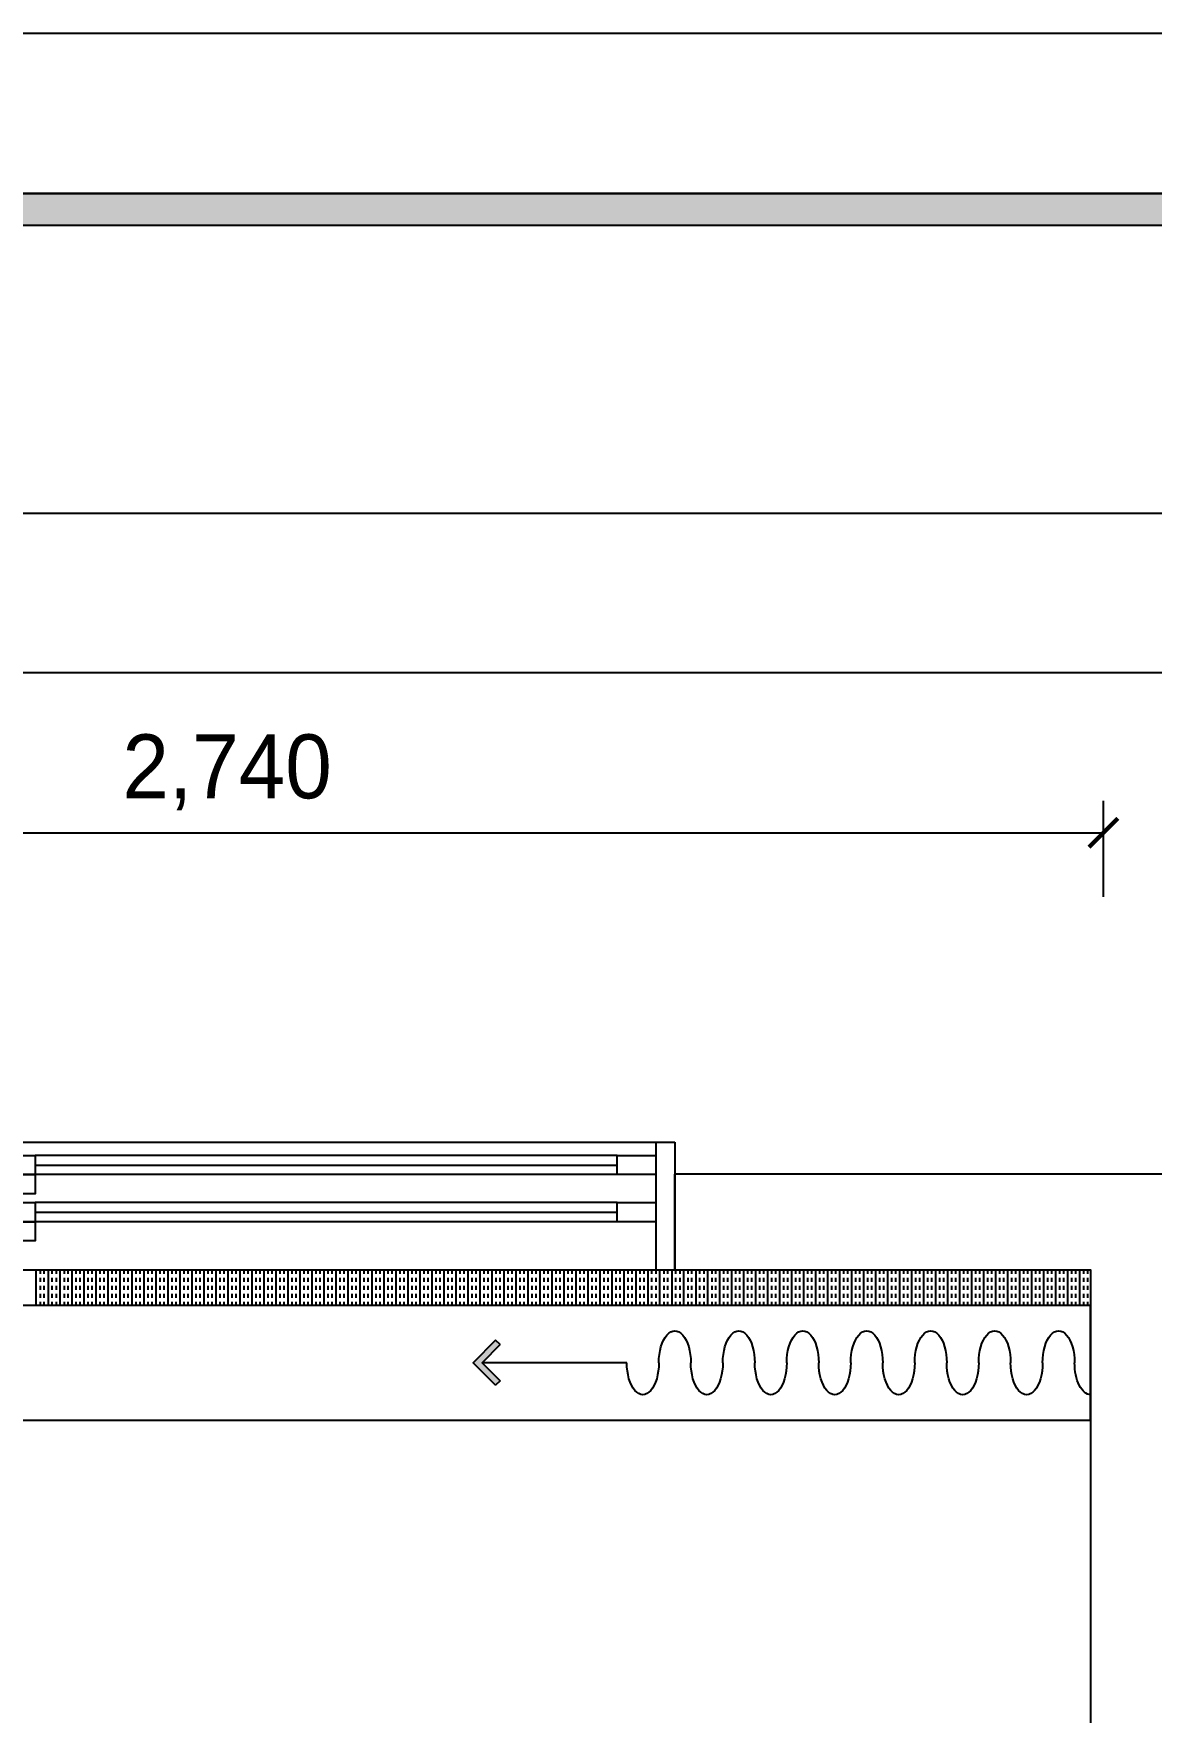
# Model space of a CAD drawing. Header units: inches. Extents: x 88414 to 587042, y -693500 to 27778.
# Drawn here: x 147790 to 149538, y 8757 to 11382 of the extents above; entities that cross this region are included whole.
import ezdxf
from ezdxf.enums import TextEntityAlignment as Align

# ---------------------------------------------------------------- set-up
doc = ezdxf.new("R2010")
doc.units = ezdxf.units.IN
doc.header["$LTSCALE"] = 50
doc.header["$MEASUREMENT"] = 0
for name, color, linetype in [('01. F-소품', 3, 'Continuous'), ('06-LIGHT', 4, 'Continuous'), ('3.기호.계단선', 30, 'Continuous'), ('F-SYM', 7, 'Continuous'), ('FORM(YOURNAME)-11', 1, 'Continuous'), ('도면층2', 2, 'Continuous'), ('도면층4', 4, 'Continuous'), ('도면층5', 5, 'Continuous'), ('치수', 7, 'Continuous')]:
    doc.layers.add(name, color=color, linetype=linetype)
doc.styles.add('YOURNAME', font='HY울릉도M.TTF')
doc.dimstyles.new('YOURNAME-50', dxfattribs={"dimscale": 50, "dimtxt": 2, "dimasz": 0.9, "dimexe": 1, "dimexo": 3, "dimgap": 0.7, "dimtad": 1, "dimdec": 0, "dimzin": 0, "dimdsep": 46, "dimlunit": 6, "dimtxsty": 'YOURNAME', "dimblk": 'ARCHTICK', "dimcen": 0, "dimclrd": 1, "dimclre": 1, "dimclrt": 7, "dimadec": 0, "dimazin": 0, "dimtfac": 1, "dimtdec": 0, "dimtix": 1, "dimtmove": 2, "dimatfit": 3, "dimldrblk": 'ARCHTICK', "dimfxl": 0, "dimtolj": 1, "dimtzin": 0, "dimarcsym": 0})

# ---------------------------------------------------------------- blocks, each defined once
blk = doc.blocks.new('FORM-PLAN')
at = {"layer": 'FORM(YOURNAME)-11'}
h = blk.add_hatch(color=256, dxfattribs=at)
h.dxf.hatch_style = 1
h.paths.add_polyline_path([(-71444, 55115), (10556, 55115), (10556, 54915), (-71444, 54915)])
h.paths.add_polyline_path([(-71444, -2085), (10556, -2085), (10556, -2285), (-71444, -2285)])
at = {"layer": 'Defpoints', "color": 158}
for points in [[(-71444, -2285), (10556, -2285), (10556, 55115), (-71444, 55115)], [(-69444, 53115), (-64, 53115), (-64, 1215), (-69444, 1215)]]:
    blk.add_lwpolyline(points, close=True, dxfattribs=at)
at = {"layer": 'FORM(YOURNAME)-11', "color": 250}
blk.add_lwpolyline([(-72444, -3285), (11556, -3285), (11556, 56115), (-72444, 56115)], close=True, dxfattribs=at)
at = {"layer": 'FORM(YOURNAME)-11'}
blk.add_lwpolyline([(-71444, 55115), (10556, 55115), (10556, 54915), (-71444, 54915)], close=True, dxfattribs=at)
at = {"layer": 'FORM(YOURNAME)-11', "color": 3, "style": 'YOURNAME'}
for tag, height, p in [('1', 450, (9905, 18188)), ('2', 450, (9905, 17544)), ('3', 450, (9905, 16257)), ('4', 450, (9905, 14326)), ('5', 515, (9905, 12009)), ('6', 515, (9905, 9757)), ('7', 515, (9905, 7504)), ('8', 515, (9905, 5252)), ('9', 515, (9905, 2999)), ('10', 515, (5655, 811)), ('11', 515, (9905, 747)), ('12', 515, (5655, -1441)), ('13', 515, (9905, -1441))]:
    blk.add_attdef(tag, text='', height=height, dxfattribs=at).set_placement(p, align=Align.MIDDLE_RIGHT)
blk = doc.blocks.new('*U458')
at = {"layer": 'F-SYM', "xscale": 0.2500000000000001, "yscale": 0.2500000000000001, "zscale": 0.2500000000000001}
blk.add_blockref('FORM-PLAN', (153603.9, -2646.3), dxfattribs=at)
blk = doc.blocks.new('_ArchTick')
at = {"color": 0, "linetype": 'ByBlock', "const_width": 0.15}
blk.add_lwpolyline([(-0.5, -0.5), (0.5, 0.5)], dxfattribs=at)
blk = doc.blocks.new('*D255')
at = {"layer": 'Defpoints', "color": 0}
for p in [(149462.8, 10132.5), (146722.8, 9882.5), (149462.8, 9882.5)]:
    blk.add_point(p, dxfattribs=at)
at = {"layer": '치수', "color": 1, "lineweight": -2}
for p, q in [((146722.8, 10032.5), (146722.8, 10182.5)), ((149462.8, 10032.5), (149462.8, 10182.5)), ((146722.8, 10132.5), (149462.8, 10132.5))]:
    blk.add_line(p, q, dxfattribs=at)
at = {"layer": '치수', "color": 1, "lineweight": -2, "xscale": 45, "yscale": 45, "zscale": 45, "rotation": 180}
blk.add_blockref('_ArchTick', (146722.8, 10132.5), dxfattribs=at)
at = {"layer": '치수', "color": 1, "lineweight": -2, "xscale": 45, "yscale": 45, "zscale": 45}
blk.add_blockref('_ArchTick', (149462.8, 10132.5), dxfattribs=at)
at = {"layer": '치수', "color": 7, "insert": (148092.8, 10227.1), "char_height": 100, "attachment_point": 5, "style": 'YOURNAME'}
blk.add_mtext('\\A1;2,740', dxfattribs=at)
blk = doc.blocks.new('*D256')
at = {"layer": 'Defpoints', "color": 0}
for p in [(138797.8, 10382.5), (138797.8, 9882.5), (150952.8, 9882.5)]:
    blk.add_point(p, dxfattribs=at)
at = {"layer": '치수', "color": 1, "lineweight": -2}
for p, q in [((138797.8, 10032.5), (138797.8, 10432.5)), ((150952.8, 10032.5), (150952.8, 10432.5)), ((150952.8, 10382.5), (138797.8, 10382.5))]:
    blk.add_line(p, q, dxfattribs=at)
at = {"layer": '치수', "color": 1, "lineweight": -2, "xscale": 45, "yscale": 45, "zscale": 45, "rotation": 180}
blk.add_blockref('_ArchTick', (138797.8, 10382.5), dxfattribs=at)
at = {"layer": '치수', "color": 1, "lineweight": -2, "xscale": 45, "yscale": 45, "zscale": 45}
blk.add_blockref('_ArchTick', (150952.8, 10382.5), dxfattribs=at)
at = {"layer": '치수', "color": 7, "insert": (144875.3, 10477.1), "char_height": 100, "attachment_point": 5, "style": 'YOURNAME'}
blk.add_mtext('\\A1;12,155', dxfattribs=at)
blk = doc.blocks.new('FFFL2')
at = {"layer": '3.기호.계단선', "color": 8}
for p, q in [((149442.8, 9448.7), (146750.8, 9448.7)), ((149442.8, 9393.7), (149442.8, 9448.7)), ((146750.8, 9393.7), (149442.8, 9393.7))]:
    blk.add_line(p, q, dxfattribs=at)
at = {"layer": '3.기호.계단선', "color": 8, "linetype": 'Continuous'}
for p, q in [((147794, 9448.7), (147794, 9393.7)), ((147800.3, 9448.7), (147800.3, 9442.7)), ((147800.3, 9436.5), (147800.3, 9430.2)), ((147806.5, 9448.7), (147806.5, 9442.7)), ((147806.5, 9436.5), (147806.5, 9430.2)), ((147812.8, 9448.7), (147812.8, 9393.7)), ((147819, 9448.7), (147819, 9442.7)), ((147819, 9436.5), (147819, 9430.2)), ((147825.3, 9448.7), (147825.3, 9442.7)), ((147825.3, 9436.5), (147825.3, 9430.2)), ((147831.5, 9448.7), (147831.5, 9393.7)), ((147837.8, 9448.7), (147837.8, 9442.7)), ((147837.8, 9436.5), (147837.8, 9430.2)), ((147844, 9448.7), (147844, 9442.7)), ((147844, 9436.5), (147844, 9430.2)), ((147850.3, 9448.7), (147850.3, 9393.7)), ((147856.5, 9448.7), (147856.5, 9442.7)), ((147856.5, 9436.5), (147856.5, 9430.2)), ((147862.8, 9448.7), (147862.8, 9442.7)), ((147862.8, 9436.5), (147862.8, 9430.2)), ((147869, 9448.7), (147869, 9393.7)), ((147875.3, 9448.7), (147875.3, 9442.7)), ((147875.3, 9436.5), (147875.3, 9430.2)), ((147881.5, 9448.7), (147881.5, 9442.7)), ((147881.5, 9436.5), (147881.5, 9430.2)), ((147887.8, 9448.7), (147887.8, 9393.7)), ((147894, 9448.7), (147894, 9442.7)), ((147894, 9436.5), (147894, 9430.2)), ((147900.3, 9448.7), (147900.3, 9442.7)), ((147900.3, 9436.5), (147900.3, 9430.2)), ((147906.5, 9448.7), (147906.5, 9393.7)), ((147912.8, 9448.7), (147912.8, 9442.7)), ((147912.8, 9436.5), (147912.8, 9430.2)), ((147919, 9448.7), (147919, 9442.7)), ((147919, 9436.5), (147919, 9430.2)), ((147925.3, 9448.7), (147925.3, 9393.7)), ((147931.5, 9448.7), (147931.5, 9442.7)), ((147931.5, 9436.5), (147931.5, 9430.2)), ((147937.8, 9448.7), (147937.8, 9442.7)), ((147937.8, 9436.5), (147937.8, 9430.2)), ((147944, 9448.7), (147944, 9393.7)), ((147950.3, 9448.7), (147950.3, 9442.7)), ((147950.3, 9436.5), (147950.3, 9430.2)), ((147956.5, 9448.7), (147956.5, 9442.7)), ((147956.5, 9436.5), (147956.5, 9430.2)), ((147962.8, 9448.7), (147962.8, 9393.7)), ((147969, 9448.7), (147969, 9442.7)), ((147969, 9436.5), (147969, 9430.2)), ((147975.3, 9448.7), (147975.3, 9442.7)), ((147975.3, 9436.5), (147975.3, 9430.2)), ((147981.5, 9448.7), (147981.5, 9393.7)), ((147987.8, 9448.7), (147987.8, 9442.7)), ((147987.8, 9436.5), (147987.8, 9430.2)), ((147994, 9448.7), (147994, 9442.7)), ((147994, 9436.5), (147994, 9430.2)), ((148000.3, 9448.7), (148000.3, 9393.7)), ((148006.5, 9448.7), (148006.5, 9442.7)), ((148006.5, 9436.5), (148006.5, 9430.2)), ((148012.8, 9448.7), (148012.8, 9442.7)), ((148012.8, 9436.5), (148012.8, 9430.2)), ((148019, 9448.7), (148019, 9393.7)), ((148025.3, 9448.7), (148025.3, 9442.7)), ((148025.3, 9436.5), (148025.3, 9430.2)), ((148031.5, 9448.7), (148031.5, 9442.7)), ((148031.5, 9436.5), (148031.5, 9430.2)), ((148037.8, 9448.7), (148037.8, 9393.7)), ((148044, 9448.7), (148044, 9442.7)), ((148044, 9436.5), (148044, 9430.2)), ((148050.3, 9448.7), (148050.3, 9442.7)), ((148050.3, 9436.5), (148050.3, 9430.2)), ((148056.5, 9448.7), (148056.5, 9393.7)), ((148062.8, 9448.7), (148062.8, 9442.7)), ((148062.8, 9436.5), (148062.8, 9430.2)), ((148069, 9448.7), (148069, 9442.7)), ((148069, 9436.5), (148069, 9430.2)), ((148075.3, 9448.7), (148075.3, 9393.7)), ((148081.5, 9448.7), (148081.5, 9442.7)), ((148081.5, 9436.5), (148081.5, 9430.2)), ((148087.8, 9448.7), (148087.8, 9442.7)), ((148087.8, 9436.5), (148087.8, 9430.2)), ((148094, 9448.7), (148094, 9393.7)), ((148100.3, 9448.7), (148100.3, 9442.7)), ((148100.3, 9436.5), (148100.3, 9430.2)), ((148106.5, 9448.7), (148106.5, 9442.7)), ((148106.5, 9436.5), (148106.5, 9430.2)), ((148112.8, 9448.7), (148112.8, 9393.7)), ((148119, 9448.7), (148119, 9442.7)), ((148119, 9436.5), (148119, 9430.2)), ((148125.3, 9448.7), (148125.3, 9442.7)), ((148125.3, 9436.5), (148125.3, 9430.2)), ((148131.5, 9448.7), (148131.5, 9393.7)), ((148137.8, 9448.7), (148137.8, 9442.7)), ((148137.8, 9436.5), (148137.8, 9430.2)), ((148144, 9448.7), (148144, 9442.7)), ((148144, 9436.5), (148144, 9430.2)), ((148150.3, 9448.7), (148150.3, 9393.7)), ((148156.5, 9448.7), (148156.5, 9442.7)), ((148156.5, 9436.5), (148156.5, 9430.2)), ((148162.8, 9448.7), (148162.8, 9442.7)), ((148162.8, 9436.5), (148162.8, 9430.2)), ((148169, 9448.7), (148169, 9393.7)), ((148175.3, 9448.7), (148175.3, 9442.7)), ((148175.3, 9436.5), (148175.3, 9430.2)), ((148181.5, 9448.7), (148181.5, 9442.7)), ((148181.5, 9436.5), (148181.5, 9430.2)), ((148187.8, 9448.7), (148187.8, 9393.7)), ((148194, 9448.7), (148194, 9442.7)), ((148194, 9436.5), (148194, 9430.2)), ((148200.3, 9448.7), (148200.3, 9442.7)), ((148200.3, 9436.5), (148200.3, 9430.2)), ((148206.5, 9448.7), (148206.5, 9393.7)), ((148212.8, 9448.7), (148212.8, 9442.7)), ((148212.8, 9436.5), (148212.8, 9430.2)), ((148219, 9448.7), (148219, 9442.7)), ((148219, 9436.5), (148219, 9430.2)), ((148225.3, 9448.7), (148225.3, 9393.7)), ((148231.5, 9448.7), (148231.5, 9442.7)), ((148231.5, 9436.5), (148231.5, 9430.2)), ((148237.8, 9448.7), (148237.8, 9442.7)), ((148237.8, 9436.5), (148237.8, 9430.2)), ((148244, 9448.7), (148244, 9393.7)), ((148250.3, 9448.7), (148250.3, 9442.7)), ((148250.3, 9436.5), (148250.3, 9430.2)), ((148256.5, 9448.7), (148256.5, 9442.7)), ((148256.5, 9436.5), (148256.5, 9430.2)), ((148262.8, 9448.7), (148262.8, 9393.7)), ((148269, 9448.7), (148269, 9442.7)), ((148269, 9436.5), (148269, 9430.2)), ((148275.3, 9448.7), (148275.3, 9442.7)), ((148275.3, 9436.5), (148275.3, 9430.2)), ((148281.5, 9448.7), (148281.5, 9393.7)), ((148287.8, 9448.7), (148287.8, 9442.7)), ((148287.8, 9436.5), (148287.8, 9430.2)), ((148294, 9448.7), (148294, 9442.7)), ((148294, 9436.5), (148294, 9430.2)), ((148300.3, 9448.7), (148300.3, 9393.7)), ((148306.5, 9448.7), (148306.5, 9442.7)), ((148306.5, 9436.5), (148306.5, 9430.2)), ((148312.8, 9448.7), (148312.8, 9442.7)), ((148312.8, 9436.5), (148312.8, 9430.2)), ((148319, 9448.7), (148319, 9393.7)), ((148325.3, 9448.7), (148325.3, 9442.7)), ((148325.3, 9436.5), (148325.3, 9430.2)), ((148331.5, 9448.7), (148331.5, 9442.7)), ((148331.5, 9436.5), (148331.5, 9430.2)), ((148337.8, 9448.7), (148337.8, 9393.7)), ((148344, 9448.7), (148344, 9442.7)), ((148344, 9436.5), (148344, 9430.2)), ((148350.3, 9448.7), (148350.3, 9442.7)), ((148350.3, 9436.5), (148350.3, 9430.2)), ((148356.5, 9448.7), (148356.5, 9393.7)), ((148362.8, 9448.7), (148362.8, 9442.7)), ((148362.8, 9436.5), (148362.8, 9430.2)), ((148369, 9448.7), (148369, 9442.7)), ((148369, 9436.5), (148369, 9430.2)), ((148375.3, 9448.7), (148375.3, 9393.7)), ((148381.5, 9448.7), (148381.5, 9442.7)), ((148381.5, 9436.5), (148381.5, 9430.2)), ((148387.8, 9448.7), (148387.8, 9442.7)), ((148387.8, 9436.5), (148387.8, 9430.2)), ((148394, 9448.7), (148394, 9393.7)), ((148400.3, 9448.7), (148400.3, 9442.7)), ((148400.3, 9436.5), (148400.3, 9430.2)), ((148406.5, 9448.7), (148406.5, 9442.7)), ((148406.5, 9436.5), (148406.5, 9430.2)), ((148412.8, 9448.7), (148412.8, 9393.7)), ((148419, 9448.7), (148419, 9442.7)), ((148419, 9436.5), (148419, 9430.2)), ((148425.3, 9448.7), (148425.3, 9442.7)), ((148425.3, 9436.5), (148425.3, 9430.2)), ((148431.5, 9448.7), (148431.5, 9393.7)), ((148437.8, 9448.7), (148437.8, 9442.7)), ((148437.8, 9436.5), (148437.8, 9430.2)), ((148444, 9448.7), (148444, 9442.7)), ((148444, 9436.5), (148444, 9430.2)), ((148450.3, 9448.7), (148450.3, 9393.7)), ((148456.5, 9448.7), (148456.5, 9442.7)), ((148456.5, 9436.5), (148456.5, 9430.2)), ((148462.8, 9448.7), (148462.8, 9442.7)), ((148462.8, 9436.5), (148462.8, 9430.2)), ((148469, 9448.7), (148469, 9393.7)), ((148475.3, 9448.7), (148475.3, 9442.7)), ((148475.3, 9436.5), (148475.3, 9430.2)), ((148481.5, 9448.7), (148481.5, 9442.7)), ((148481.5, 9436.5), (148481.5, 9430.2)), ((148487.8, 9448.7), (148487.8, 9393.7)), ((148494, 9448.7), (148494, 9442.7)), ((148494, 9436.5), (148494, 9430.2)), ((148500.3, 9448.7), (148500.3, 9442.7)), ((148500.3, 9436.5), (148500.3, 9430.2)), ((148506.5, 9448.7), (148506.5, 9393.7)), ((148512.8, 9448.7), (148512.8, 9442.7)), ((148512.8, 9436.5), (148512.8, 9430.2)), ((148519, 9448.7), (148519, 9442.7)), ((148519, 9436.5), (148519, 9430.2)), ((148525.3, 9448.7), (148525.3, 9393.7)), ((148531.5, 9448.7), (148531.5, 9442.7)), ((148531.5, 9436.5), (148531.5, 9430.2)), ((148537.8, 9448.7), (148537.8, 9442.7)), ((148537.8, 9436.5), (148537.8, 9430.2)), ((148544, 9448.7), (148544, 9393.7)), ((148550.3, 9448.7), (148550.3, 9442.7)), ((148550.3, 9436.5), (148550.3, 9430.2)), ((148556.5, 9448.7), (148556.5, 9442.7)), ((148556.5, 9436.5), (148556.5, 9430.2)), ((148562.8, 9448.7), (148562.8, 9393.7)), ((148569, 9448.7), (148569, 9442.7)), ((148569, 9436.5), (148569, 9430.2)), ((148575.3, 9448.7), (148575.3, 9442.7)), ((148575.3, 9436.5), (148575.3, 9430.2)), ((148581.5, 9448.7), (148581.5, 9393.7)), ((148587.8, 9448.7), (148587.8, 9442.7)), ((148587.8, 9436.5), (148587.8, 9430.2)), ((148594, 9448.7), (148594, 9442.7)), ((148594, 9436.5), (148594, 9430.2)), ((148600.3, 9448.7), (148600.3, 9393.7)), ((148606.5, 9448.7), (148606.5, 9442.7)), ((148606.5, 9436.5), (148606.5, 9430.2)), ((148612.8, 9448.7), (148612.8, 9442.7)), ((148612.8, 9436.5), (148612.8, 9430.2)), ((148619, 9448.7), (148619, 9393.7)), ((148625.3, 9448.7), (148625.3, 9442.7)), ((148625.3, 9436.5), (148625.3, 9430.2)), ((148631.5, 9448.7), (148631.5, 9442.7)), ((148631.5, 9436.5), (148631.5, 9430.2)), ((148637.8, 9448.7), (148637.8, 9393.7)), ((148644, 9448.7), (148644, 9442.7)), ((148644, 9436.5), (148644, 9430.2)), ((148650.3, 9448.7), (148650.3, 9442.7)), ((148650.3, 9436.5), (148650.3, 9430.2)), ((148656.5, 9448.7), (148656.5, 9393.7)), ((148662.8, 9448.7), (148662.8, 9442.7)), ((148662.8, 9436.5), (148662.8, 9430.2)), ((148669, 9448.7), (148669, 9442.7)), ((148669, 9436.5), (148669, 9430.2)), ((148675.3, 9448.7), (148675.3, 9393.7)), ((148681.5, 9448.7), (148681.5, 9442.7)), ((148681.5, 9436.5), (148681.5, 9430.2)), ((148687.8, 9448.7), (148687.8, 9442.7)), ((148687.8, 9436.5), (148687.8, 9430.2)), ((148694, 9448.7), (148694, 9393.7)), ((148700.3, 9448.7), (148700.3, 9442.7)), ((148700.3, 9436.5), (148700.3, 9430.2)), ((148706.5, 9448.7), (148706.5, 9442.7)), ((148706.5, 9436.5), (148706.5, 9430.2)), ((148712.8, 9448.7), (148712.8, 9393.7)), ((148719, 9448.7), (148719, 9442.7)), ((148719, 9436.5), (148719, 9430.2)), ((148725.3, 9448.7), (148725.3, 9442.7)), ((148725.3, 9436.5), (148725.3, 9430.2)), ((148731.5, 9448.7), (148731.5, 9393.7)), ((148737.8, 9448.7), (148737.8, 9442.7)), ((148737.8, 9436.5), (148737.8, 9430.2)), ((148744, 9448.7), (148744, 9442.7)), ((148744, 9436.5), (148744, 9430.2)), ((148750.3, 9448.7), (148750.3, 9393.7)), ((148756.5, 9448.7), (148756.5, 9442.7)), ((148756.5, 9436.5), (148756.5, 9430.2)), ((148762.8, 9448.7), (148762.8, 9442.7)), ((148762.8, 9436.5), (148762.8, 9430.2)), ((148769, 9448.7), (148769, 9393.7)), ((148775.3, 9448.7), (148775.3, 9442.7)), ((148775.3, 9436.5), (148775.3, 9430.2)), ((148781.5, 9448.7), (148781.5, 9442.7)), ((148781.5, 9436.5), (148781.5, 9430.2)), ((148787.8, 9448.7), (148787.8, 9393.7)), ((148794, 9448.7), (148794, 9442.7)), ((148794, 9436.5), (148794, 9430.2)), ((148800.3, 9448.7), (148800.3, 9442.7)), ((148800.3, 9436.5), (148800.3, 9430.2)), ((148806.5, 9448.7), (148806.5, 9393.7)), ((148812.8, 9448.7), (148812.8, 9442.7)), ((148812.8, 9436.5), (148812.8, 9430.2)), ((148819, 9448.7), (148819, 9442.7)), ((148819, 9436.5), (148819, 9430.2)), ((148825.3, 9448.7), (148825.3, 9393.7)), ((148831.5, 9448.7), (148831.5, 9442.7)), ((148831.5, 9436.5), (148831.5, 9430.2)), ((148837.8, 9448.7), (148837.8, 9442.7)), ((148837.8, 9436.5), (148837.8, 9430.2)), ((148844, 9448.7), (148844, 9393.7)), ((148850.3, 9448.7), (148850.3, 9442.7)), ((148850.3, 9436.5), (148850.3, 9430.2)), ((148856.5, 9448.7), (148856.5, 9442.7)), ((148856.5, 9436.5), (148856.5, 9430.2)), ((148862.8, 9448.7), (148862.8, 9393.7)), ((148869, 9448.7), (148869, 9442.7)), ((148869, 9436.5), (148869, 9430.2)), ((148875.3, 9448.7), (148875.3, 9442.7)), ((148875.3, 9436.5), (148875.3, 9430.2)), ((148881.5, 9448.7), (148881.5, 9393.7)), ((148887.8, 9448.7), (148887.8, 9442.7)), ((148887.8, 9436.5), (148887.8, 9430.2)), ((148894, 9448.7), (148894, 9442.7)), ((148894, 9436.5), (148894, 9430.2)), ((148900.3, 9448.7), (148900.3, 9393.7)), ((148906.5, 9448.7), (148906.5, 9442.7)), ((148906.5, 9436.5), (148906.5, 9430.2)), ((148912.8, 9448.7), (148912.8, 9442.7)), ((148912.8, 9436.5), (148912.8, 9430.2)), ((148919, 9448.7), (148919, 9393.7)), ((148925.3, 9448.7), (148925.3, 9442.7)), ((148925.3, 9436.5), (148925.3, 9430.2)), ((148931.5, 9448.7), (148931.5, 9442.7)), ((148931.5, 9436.5), (148931.5, 9430.2)), ((148937.8, 9448.7), (148937.8, 9393.7)), ((148944, 9448.7), (148944, 9442.7)), ((148944, 9436.5), (148944, 9430.2)), ((148950.3, 9448.7), (148950.3, 9442.7)), ((148950.3, 9436.5), (148950.3, 9430.2)), ((148956.5, 9448.7), (148956.5, 9393.7)), ((148962.8, 9448.7), (148962.8, 9442.7)), ((148962.8, 9436.5), (148962.8, 9430.2)), ((148969, 9448.7), (148969, 9442.7)), ((148969, 9436.5), (148969, 9430.2)), ((148975.3, 9448.7), (148975.3, 9393.7)), ((148981.5, 9448.7), (148981.5, 9442.7)), ((148981.5, 9436.5), (148981.5, 9430.2)), ((148987.8, 9448.7), (148987.8, 9442.7)), ((148987.8, 9436.5), (148987.8, 9430.2)), ((148994, 9448.7), (148994, 9393.7)), ((149000.3, 9448.7), (149000.3, 9442.7)), ((149000.3, 9436.5), (149000.3, 9430.2)), ((149006.5, 9448.7), (149006.5, 9442.7)), ((149006.5, 9436.5), (149006.5, 9430.2)), ((149012.8, 9448.7), (149012.8, 9393.7)), ((149019, 9448.7), (149019, 9442.7)), ((149019, 9436.5), (149019, 9430.2)), ((149025.3, 9448.7), (149025.3, 9442.7)), ((149025.3, 9436.5), (149025.3, 9430.2)), ((149031.5, 9448.7), (149031.5, 9393.7)), ((149037.8, 9448.7), (149037.8, 9442.7)), ((149037.8, 9436.5), (149037.8, 9430.2)), ((149044, 9448.7), (149044, 9442.7)), ((149044, 9436.5), (149044, 9430.2)), ((149050.3, 9448.7), (149050.3, 9393.7)), ((149056.5, 9448.7), (149056.5, 9442.7)), ((149056.5, 9436.5), (149056.5, 9430.2)), ((149062.8, 9448.7), (149062.8, 9442.7)), ((149062.8, 9436.5), (149062.8, 9430.2)), ((149069, 9448.7), (149069, 9393.7)), ((149075.3, 9448.7), (149075.3, 9442.7)), ((149075.3, 9436.5), (149075.3, 9430.2)), ((149081.5, 9448.7), (149081.5, 9442.7)), ((149081.5, 9436.5), (149081.5, 9430.2)), ((149087.8, 9448.7), (149087.8, 9393.7)), ((149094, 9448.7), (149094, 9442.7)), ((149094, 9436.5), (149094, 9430.2)), ((149100.3, 9448.7), (149100.3, 9442.7)), ((149100.3, 9436.5), (149100.3, 9430.2)), ((149106.5, 9448.7), (149106.5, 9393.7)), ((149112.8, 9448.7), (149112.8, 9442.7)), ((149112.8, 9436.5), (149112.8, 9430.2)), ((149119, 9448.7), (149119, 9442.7)), ((149119, 9436.5), (149119, 9430.2)), ((149125.3, 9448.7), (149125.3, 9393.7)), ((149131.5, 9448.7), (149131.5, 9442.7)), ((149131.5, 9436.5), (149131.5, 9430.2)), ((149137.8, 9448.7), (149137.8, 9442.7)), ((149137.8, 9436.5), (149137.8, 9430.2)), ((149144, 9448.7), (149144, 9393.7)), ((149150.3, 9448.7), (149150.3, 9442.7)), ((149150.3, 9436.5), (149150.3, 9430.2)), ((149156.5, 9448.7), (149156.5, 9442.7)), ((149156.5, 9436.5), (149156.5, 9430.2)), ((149162.8, 9448.7), (149162.8, 9393.7)), ((149169, 9448.7), (149169, 9442.7)), ((149169, 9436.5), (149169, 9430.2)), ((149175.3, 9448.7), (149175.3, 9442.7)), ((149175.3, 9436.5), (149175.3, 9430.2)), ((149181.5, 9448.7), (149181.5, 9393.7)), ((149187.8, 9448.7), (149187.8, 9442.7)), ((149187.8, 9436.5), (149187.8, 9430.2)), ((149194, 9448.7), (149194, 9442.7)), ((149194, 9436.5), (149194, 9430.2)), ((149200.3, 9448.7), (149200.3, 9393.7)), ((149206.5, 9448.7), (149206.5, 9442.7)), ((149206.5, 9436.5), (149206.5, 9430.2)), ((149212.8, 9448.7), (149212.8, 9442.7)), ((149212.8, 9436.5), (149212.8, 9430.2)), ((149219, 9448.7), (149219, 9393.7)), ((149225.3, 9448.7), (149225.3, 9442.7)), ((149225.3, 9436.5), (149225.3, 9430.2)), ((149231.5, 9448.7), (149231.5, 9442.7)), ((149231.5, 9436.5), (149231.5, 9430.2)), ((149237.8, 9448.7), (149237.8, 9393.7)), ((149244, 9448.7), (149244, 9442.7)), ((149244, 9436.5), (149244, 9430.2)), ((149250.3, 9448.7), (149250.3, 9442.7)), ((149250.3, 9436.5), (149250.3, 9430.2)), ((149256.5, 9448.7), (149256.5, 9393.7)), ((149262.8, 9448.7), (149262.8, 9442.7)), ((149262.8, 9436.5), (149262.8, 9430.2)), ((149269, 9448.7), (149269, 9442.7)), ((149269, 9436.5), (149269, 9430.2)), ((149275.3, 9448.7), (149275.3, 9393.7)), ((149281.5, 9448.7), (149281.5, 9442.7)), ((149281.5, 9436.5), (149281.5, 9430.2)), ((149287.8, 9448.7), (149287.8, 9442.7)), ((149287.8, 9436.5), (149287.8, 9430.2)), ((149294, 9448.7), (149294, 9393.7)), ((149300.3, 9448.7), (149300.3, 9442.7)), ((149300.3, 9436.5), (149300.3, 9430.2)), ((149306.5, 9448.7), (149306.5, 9442.7)), ((149306.5, 9436.5), (149306.5, 9430.2)), ((149312.8, 9448.7), (149312.8, 9393.7)), ((149319, 9448.7), (149319, 9442.7)), ((149319, 9436.5), (149319, 9430.2)), ((149325.3, 9448.7), (149325.3, 9442.7)), ((149325.3, 9436.5), (149325.3, 9430.2)), ((149331.5, 9448.7), (149331.5, 9393.7)), ((149337.8, 9448.7), (149337.8, 9442.7)), ((149337.8, 9436.5), (149337.8, 9430.2)), ((149344, 9448.7), (149344, 9442.7)), ((149344, 9436.5), (149344, 9430.2)), ((149350.3, 9448.7), (149350.3, 9393.7)), ((149356.5, 9448.7), (149356.5, 9442.7)), ((149356.5, 9436.5), (149356.5, 9430.2)), ((149362.8, 9448.7), (149362.8, 9442.7)), ((149362.8, 9436.5), (149362.8, 9430.2)), ((149369, 9448.7), (149369, 9393.7)), ((149375.3, 9448.7), (149375.3, 9442.7)), ((149375.3, 9436.5), (149375.3, 9430.2)), ((149381.5, 9448.7), (149381.5, 9442.7)), ((149381.5, 9436.5), (149381.5, 9430.2)), ((149387.8, 9448.7), (149387.8, 9393.7)), ((149394, 9448.7), (149394, 9442.7)), ((149394, 9436.5), (149394, 9430.2)), ((149400.3, 9448.7), (149400.3, 9442.7)), ((149400.3, 9436.5), (149400.3, 9430.2)), ((149406.5, 9448.7), (149406.5, 9393.7)), ((149412.8, 9448.7), (149412.8, 9442.7)), ((149412.8, 9436.5), (149412.8, 9430.2)), ((149419, 9448.7), (149419, 9442.7)), ((149419, 9436.5), (149419, 9430.2)), ((149425.3, 9448.7), (149425.3, 9393.7)), ((149431.5, 9448.7), (149431.5, 9442.7)), ((149431.5, 9436.5), (149431.5, 9430.2)), ((149437.8, 9448.7), (149437.8, 9442.7)), ((149437.8, 9436.5), (149437.8, 9430.2)), ((147800.3, 9424), (147800.3, 9417.7)), ((147800.3, 9411.5), (147800.3, 9405.2)), ((147806.5, 9424), (147806.5, 9417.7)), ((147806.5, 9411.5), (147806.5, 9405.2)), ((147819, 9424), (147819, 9417.7)), ((147819, 9411.5), (147819, 9405.2)), ((147825.3, 9424), (147825.3, 9417.7)), ((147825.3, 9411.5), (147825.3, 9405.2)), ((147837.8, 9424), (147837.8, 9417.7)), ((147837.8, 9411.5), (147837.8, 9405.2)), ((147844, 9424), (147844, 9417.7)), ((147844, 9411.5), (147844, 9405.2)), ((147856.5, 9424), (147856.5, 9417.7)), ((147856.5, 9411.5), (147856.5, 9405.2)), ((147862.8, 9424), (147862.8, 9417.7)), ((147862.8, 9411.5), (147862.8, 9405.2)), ((147875.3, 9424), (147875.3, 9417.7)), ((147875.3, 9411.5), (147875.3, 9405.2)), ((147881.5, 9424), (147881.5, 9417.7)), ((147881.5, 9411.5), (147881.5, 9405.2)), ((147894, 9424), (147894, 9417.7)), ((147894, 9411.5), (147894, 9405.2)), ((147900.3, 9424), (147900.3, 9417.7)), ((147900.3, 9411.5), (147900.3, 9405.2)), ((147912.8, 9424), (147912.8, 9417.7)), ((147912.8, 9411.5), (147912.8, 9405.2)), ((147919, 9424), (147919, 9417.7)), ((147919, 9411.5), (147919, 9405.2)), ((147931.5, 9424), (147931.5, 9417.7)), ((147931.5, 9411.5), (147931.5, 9405.2)), ((147937.8, 9424), (147937.8, 9417.7)), ((147937.8, 9411.5), (147937.8, 9405.2)), ((147950.3, 9424), (147950.3, 9417.7)), ((147950.3, 9411.5), (147950.3, 9405.2)), ((147956.5, 9424), (147956.5, 9417.7)), ((147956.5, 9411.5), (147956.5, 9405.2)), ((147969, 9424), (147969, 9417.7)), ((147969, 9411.5), (147969, 9405.2)), ((147975.3, 9424), (147975.3, 9417.7)), ((147975.3, 9411.5), (147975.3, 9405.2)), ((147987.8, 9424), (147987.8, 9417.7)), ((147987.8, 9411.5), (147987.8, 9405.2)), ((147994, 9424), (147994, 9417.7)), ((147994, 9411.5), (147994, 9405.2)), ((148006.5, 9424), (148006.5, 9417.7)), ((148006.5, 9411.5), (148006.5, 9405.2)), ((148012.8, 9424), (148012.8, 9417.7)), ((148012.8, 9411.5), (148012.8, 9405.2)), ((148025.3, 9424), (148025.3, 9417.7)), ((148025.3, 9411.5), (148025.3, 9405.2)), ((148031.5, 9424), (148031.5, 9417.7)), ((148031.5, 9411.5), (148031.5, 9405.2)), ((148044, 9424), (148044, 9417.7)), ((148044, 9411.5), (148044, 9405.2)), ((148050.3, 9424), (148050.3, 9417.7)), ((148050.3, 9411.5), (148050.3, 9405.2)), ((148062.8, 9424), (148062.8, 9417.7)), ((148062.8, 9411.5), (148062.8, 9405.2)), ((148069, 9424), (148069, 9417.7)), ((148069, 9411.5), (148069, 9405.2)), ((148081.5, 9424), (148081.5, 9417.7)), ((148081.5, 9411.5), (148081.5, 9405.2)), ((148087.8, 9424), (148087.8, 9417.7)), ((148087.8, 9411.5), (148087.8, 9405.2)), ((148100.3, 9424), (148100.3, 9417.7)), ((148100.3, 9411.5), (148100.3, 9405.2)), ((148106.5, 9424), (148106.5, 9417.7)), ((148106.5, 9411.5), (148106.5, 9405.2)), ((148119, 9424), (148119, 9417.7)), ((148119, 9411.5), (148119, 9405.2)), ((148125.3, 9424), (148125.3, 9417.7)), ((148125.3, 9411.5), (148125.3, 9405.2)), ((148137.8, 9424), (148137.8, 9417.7)), ((148137.8, 9411.5), (148137.8, 9405.2)), ((148144, 9424), (148144, 9417.7)), ((148144, 9411.5), (148144, 9405.2)), ((148156.5, 9424), (148156.5, 9417.7)), ((148156.5, 9411.5), (148156.5, 9405.2)), ((148162.8, 9424), (148162.8, 9417.7)), ((148162.8, 9411.5), (148162.8, 9405.2)), ((148175.3, 9424), (148175.3, 9417.7)), ((148175.3, 9411.5), (148175.3, 9405.2)), ((148181.5, 9424), (148181.5, 9417.7)), ((148181.5, 9411.5), (148181.5, 9405.2)), ((148194, 9424), (148194, 9417.7)), ((148194, 9411.5), (148194, 9405.2)), ((148200.3, 9424), (148200.3, 9417.7)), ((148200.3, 9411.5), (148200.3, 9405.2)), ((148212.8, 9424), (148212.8, 9417.7)), ((148212.8, 9411.5), (148212.8, 9405.2)), ((148219, 9424), (148219, 9417.7)), ((148219, 9411.5), (148219, 9405.2)), ((148231.5, 9424), (148231.5, 9417.7)), ((148231.5, 9411.5), (148231.5, 9405.2)), ((148237.8, 9424), (148237.8, 9417.7)), ((148237.8, 9411.5), (148237.8, 9405.2)), ((148250.3, 9424), (148250.3, 9417.7)), ((148250.3, 9411.5), (148250.3, 9405.2)), ((148256.5, 9424), (148256.5, 9417.7)), ((148256.5, 9411.5), (148256.5, 9405.2)), ((148269, 9424), (148269, 9417.7)), ((148269, 9411.5), (148269, 9405.2)), ((148275.3, 9424), (148275.3, 9417.7)), ((148275.3, 9411.5), (148275.3, 9405.2)), ((148287.8, 9424), (148287.8, 9417.7)), ((148287.8, 9411.5), (148287.8, 9405.2)), ((148294, 9424), (148294, 9417.7)), ((148294, 9411.5), (148294, 9405.2)), ((148306.5, 9424), (148306.5, 9417.7)), ((148306.5, 9411.5), (148306.5, 9405.2)), ((148312.8, 9424), (148312.8, 9417.7)), ((148312.8, 9411.5), (148312.8, 9405.2)), ((148325.3, 9424), (148325.3, 9417.7)), ((148325.3, 9411.5), (148325.3, 9405.2)), ((148331.5, 9424), (148331.5, 9417.7)), ((148331.5, 9411.5), (148331.5, 9405.2)), ((148344, 9424), (148344, 9417.7)), ((148344, 9411.5), (148344, 9405.2)), ((148350.3, 9424), (148350.3, 9417.7)), ((148350.3, 9411.5), (148350.3, 9405.2)), ((148362.8, 9424), (148362.8, 9417.7)), ((148362.8, 9411.5), (148362.8, 9405.2)), ((148369, 9424), (148369, 9417.7)), ((148369, 9411.5), (148369, 9405.2)), ((148381.5, 9424), (148381.5, 9417.7)), ((148381.5, 9411.5), (148381.5, 9405.2)), ((148387.8, 9424), (148387.8, 9417.7)), ((148387.8, 9411.5), (148387.8, 9405.2)), ((148400.3, 9424), (148400.3, 9417.7)), ((148400.3, 9411.5), (148400.3, 9405.2)), ((148406.5, 9424), (148406.5, 9417.7)), ((148406.5, 9411.5), (148406.5, 9405.2)), ((148419, 9424), (148419, 9417.7)), ((148419, 9411.5), (148419, 9405.2)), ((148425.3, 9424), (148425.3, 9417.7)), ((148425.3, 9411.5), (148425.3, 9405.2)), ((148437.8, 9424), (148437.8, 9417.7)), ((148437.8, 9411.5), (148437.8, 9405.2)), ((148444, 9424), (148444, 9417.7)), ((148444, 9411.5), (148444, 9405.2)), ((148456.5, 9424), (148456.5, 9417.7)), ((148456.5, 9411.5), (148456.5, 9405.2)), ((148462.8, 9424), (148462.8, 9417.7)), ((148462.8, 9411.5), (148462.8, 9405.2)), ((148475.3, 9424), (148475.3, 9417.7)), ((148475.3, 9411.5), (148475.3, 9405.2)), ((148481.5, 9424), (148481.5, 9417.7)), ((148481.5, 9411.5), (148481.5, 9405.2)), ((148494, 9424), (148494, 9417.7)), ((148494, 9411.5), (148494, 9405.2)), ((148500.3, 9424), (148500.3, 9417.7)), ((148500.3, 9411.5), (148500.3, 9405.2)), ((148512.8, 9424), (148512.8, 9417.7)), ((148512.8, 9411.5), (148512.8, 9405.2)), ((148519, 9424), (148519, 9417.7)), ((148519, 9411.5), (148519, 9405.2)), ((148531.5, 9424), (148531.5, 9417.7)), ((148531.5, 9411.5), (148531.5, 9405.2)), ((148537.8, 9424), (148537.8, 9417.7)), ((148537.8, 9411.5), (148537.8, 9405.2)), ((148550.3, 9424), (148550.3, 9417.7)), ((148550.3, 9411.5), (148550.3, 9405.2)), ((148556.5, 9424), (148556.5, 9417.7)), ((148556.5, 9411.5), (148556.5, 9405.2)), ((148569, 9424), (148569, 9417.7)), ((148569, 9411.5), (148569, 9405.2)), ((148575.3, 9424), (148575.3, 9417.7)), ((148575.3, 9411.5), (148575.3, 9405.2)), ((148587.8, 9424), (148587.8, 9417.7)), ((148587.8, 9411.5), (148587.8, 9405.2)), ((148594, 9424), (148594, 9417.7)), ((148594, 9411.5), (148594, 9405.2)), ((148606.5, 9424), (148606.5, 9417.7)), ((148606.5, 9411.5), (148606.5, 9405.2)), ((148612.8, 9424), (148612.8, 9417.7)), ((148612.8, 9411.5), (148612.8, 9405.2)), ((148625.3, 9424), (148625.3, 9417.7)), ((148625.3, 9411.5), (148625.3, 9405.2)), ((148631.5, 9424), (148631.5, 9417.7)), ((148631.5, 9411.5), (148631.5, 9405.2)), ((148644, 9424), (148644, 9417.7)), ((148644, 9411.5), (148644, 9405.2)), ((148650.3, 9424), (148650.3, 9417.7)), ((148650.3, 9411.5), (148650.3, 9405.2)), ((148662.8, 9424), (148662.8, 9417.7)), ((148662.8, 9411.5), (148662.8, 9405.2)), ((148669, 9424), (148669, 9417.7)), ((148669, 9411.5), (148669, 9405.2)), ((148681.5, 9424), (148681.5, 9417.7)), ((148681.5, 9411.5), (148681.5, 9405.2)), ((148687.8, 9424), (148687.8, 9417.7)), ((148687.8, 9411.5), (148687.8, 9405.2)), ((148700.3, 9424), (148700.3, 9417.7)), ((148700.3, 9411.5), (148700.3, 9405.2)), ((148706.5, 9424), (148706.5, 9417.7)), ((148706.5, 9411.5), (148706.5, 9405.2)), ((148719, 9424), (148719, 9417.7)), ((148719, 9411.5), (148719, 9405.2)), ((148725.3, 9424), (148725.3, 9417.7)), ((148725.3, 9411.5), (148725.3, 9405.2)), ((148737.8, 9424), (148737.8, 9417.7)), ((148737.8, 9411.5), (148737.8, 9405.2)), ((148744, 9424), (148744, 9417.7)), ((148744, 9411.5), (148744, 9405.2)), ((148756.5, 9424), (148756.5, 9417.7)), ((148756.5, 9411.5), (148756.5, 9405.2)), ((148762.8, 9424), (148762.8, 9417.7)), ((148762.8, 9411.5), (148762.8, 9405.2)), ((148775.3, 9424), (148775.3, 9417.7)), ((148775.3, 9411.5), (148775.3, 9405.2)), ((148781.5, 9424), (148781.5, 9417.7)), ((148781.5, 9411.5), (148781.5, 9405.2)), ((148794, 9424), (148794, 9417.7)), ((148794, 9411.5), (148794, 9405.2)), ((148800.3, 9424), (148800.3, 9417.7)), ((148800.3, 9411.5), (148800.3, 9405.2)), ((148812.8, 9424), (148812.8, 9417.7)), ((148812.8, 9411.5), (148812.8, 9405.2)), ((148819, 9424), (148819, 9417.7)), ((148819, 9411.5), (148819, 9405.2)), ((148831.5, 9424), (148831.5, 9417.7)), ((148831.5, 9411.5), (148831.5, 9405.2)), ((148837.8, 9424), (148837.8, 9417.7)), ((148837.8, 9411.5), (148837.8, 9405.2)), ((148850.3, 9424), (148850.3, 9417.7)), ((148850.3, 9411.5), (148850.3, 9405.2)), ((148856.5, 9424), (148856.5, 9417.7)), ((148856.5, 9411.5), (148856.5, 9405.2)), ((148869, 9424), (148869, 9417.7)), ((148869, 9411.5), (148869, 9405.2)), ((148875.3, 9424), (148875.3, 9417.7)), ((148875.3, 9411.5), (148875.3, 9405.2)), ((148887.8, 9424), (148887.8, 9417.7)), ((148887.8, 9411.5), (148887.8, 9405.2)), ((148894, 9424), (148894, 9417.7)), ((148894, 9411.5), (148894, 9405.2)), ((148906.5, 9424), (148906.5, 9417.7)), ((148906.5, 9411.5), (148906.5, 9405.2)), ((148912.8, 9424), (148912.8, 9417.7)), ((148912.8, 9411.5), (148912.8, 9405.2)), ((148925.3, 9424), (148925.3, 9417.7)), ((148925.3, 9411.5), (148925.3, 9405.2)), ((148931.5, 9424), (148931.5, 9417.7)), ((148931.5, 9411.5), (148931.5, 9405.2)), ((148944, 9424), (148944, 9417.7)), ((148944, 9411.5), (148944, 9405.2)), ((148950.3, 9424), (148950.3, 9417.7)), ((148950.3, 9411.5), (148950.3, 9405.2)), ((148962.8, 9424), (148962.8, 9417.7)), ((148962.8, 9411.5), (148962.8, 9405.2)), ((148969, 9424), (148969, 9417.7)), ((148969, 9411.5), (148969, 9405.2)), ((148981.5, 9424), (148981.5, 9417.7)), ((148981.5, 9411.5), (148981.5, 9405.2)), ((148987.8, 9424), (148987.8, 9417.7)), ((148987.8, 9411.5), (148987.8, 9405.2)), ((149000.3, 9424), (149000.3, 9417.7)), ((149000.3, 9411.5), (149000.3, 9405.2)), ((149006.5, 9424), (149006.5, 9417.7)), ((149006.5, 9411.5), (149006.5, 9405.2)), ((149019, 9424), (149019, 9417.7)), ((149019, 9411.5), (149019, 9405.2)), ((149025.3, 9424), (149025.3, 9417.7)), ((149025.3, 9411.5), (149025.3, 9405.2)), ((149037.8, 9424), (149037.8, 9417.7)), ((149037.8, 9411.5), (149037.8, 9405.2)), ((149044, 9424), (149044, 9417.7)), ((149044, 9411.5), (149044, 9405.2)), ((149056.5, 9424), (149056.5, 9417.7)), ((149056.5, 9411.5), (149056.5, 9405.2)), ((149062.8, 9424), (149062.8, 9417.7)), ((149062.8, 9411.5), (149062.8, 9405.2)), ((149075.3, 9424), (149075.3, 9417.7)), ((149075.3, 9411.5), (149075.3, 9405.2)), ((149081.5, 9424), (149081.5, 9417.7)), ((149081.5, 9411.5), (149081.5, 9405.2)), ((149094, 9424), (149094, 9417.7)), ((149094, 9411.5), (149094, 9405.2)), ((149100.3, 9424), (149100.3, 9417.7)), ((149100.3, 9411.5), (149100.3, 9405.2)), ((149112.8, 9424), (149112.8, 9417.7)), ((149112.8, 9411.5), (149112.8, 9405.2)), ((149119, 9424), (149119, 9417.7)), ((149119, 9411.5), (149119, 9405.2)), ((149131.5, 9424), (149131.5, 9417.7)), ((149131.5, 9411.5), (149131.5, 9405.2)), ((149137.8, 9424), (149137.8, 9417.7)), ((149137.8, 9411.5), (149137.8, 9405.2)), ((149150.3, 9424), (149150.3, 9417.7)), ((149150.3, 9411.5), (149150.3, 9405.2)), ((149156.5, 9424), (149156.5, 9417.7)), ((149156.5, 9411.5), (149156.5, 9405.2)), ((149169, 9424), (149169, 9417.7)), ((149169, 9411.5), (149169, 9405.2)), ((149175.3, 9424), (149175.3, 9417.7)), ((149175.3, 9411.5), (149175.3, 9405.2)), ((149187.8, 9424), (149187.8, 9417.7)), ((149187.8, 9411.5), (149187.8, 9405.2)), ((149194, 9424), (149194, 9417.7)), ((149194, 9411.5), (149194, 9405.2)), ((149206.5, 9424), (149206.5, 9417.7)), ((149206.5, 9411.5), (149206.5, 9405.2)), ((149212.8, 9424), (149212.8, 9417.7)), ((149212.8, 9411.5), (149212.8, 9405.2)), ((149225.3, 9424), (149225.3, 9417.7)), ((149225.3, 9411.5), (149225.3, 9405.2)), ((149231.5, 9424), (149231.5, 9417.7)), ((149231.5, 9411.5), (149231.5, 9405.2)), ((149244, 9424), (149244, 9417.7)), ((149244, 9411.5), (149244, 9405.2)), ((149250.3, 9424), (149250.3, 9417.7)), ((149250.3, 9411.5), (149250.3, 9405.2)), ((149262.8, 9424), (149262.8, 9417.7)), ((149262.8, 9411.5), (149262.8, 9405.2)), ((149269, 9424), (149269, 9417.7)), ((149269, 9411.5), (149269, 9405.2)), ((149281.5, 9424), (149281.5, 9417.7)), ((149281.5, 9411.5), (149281.5, 9405.2)), ((149287.8, 9424), (149287.8, 9417.7)), ((149287.8, 9411.5), (149287.8, 9405.2)), ((149300.3, 9424), (149300.3, 9417.7)), ((149300.3, 9411.5), (149300.3, 9405.2)), ((149306.5, 9424), (149306.5, 9417.7)), ((149306.5, 9411.5), (149306.5, 9405.2)), ((149319, 9424), (149319, 9417.7)), ((149319, 9411.5), (149319, 9405.2)), ((149325.3, 9424), (149325.3, 9417.7)), ((149325.3, 9411.5), (149325.3, 9405.2)), ((149337.8, 9424), (149337.8, 9417.7)), ((149337.8, 9411.5), (149337.8, 9405.2)), ((149344, 9424), (149344, 9417.7)), ((149344, 9411.5), (149344, 9405.2)), ((149356.5, 9424), (149356.5, 9417.7)), ((149356.5, 9411.5), (149356.5, 9405.2)), ((149362.8, 9424), (149362.8, 9417.7)), ((149362.8, 9411.5), (149362.8, 9405.2)), ((149375.3, 9424), (149375.3, 9417.7)), ((149375.3, 9411.5), (149375.3, 9405.2)), ((149381.5, 9424), (149381.5, 9417.7)), ((149381.5, 9411.5), (149381.5, 9405.2)), ((149394, 9424), (149394, 9417.7)), ((149394, 9411.5), (149394, 9405.2)), ((149400.3, 9424), (149400.3, 9417.7)), ((149400.3, 9411.5), (149400.3, 9405.2)), ((149412.8, 9424), (149412.8, 9417.7)), ((149412.8, 9411.5), (149412.8, 9405.2)), ((149419, 9424), (149419, 9417.7)), ((149419, 9411.5), (149419, 9405.2)), ((149431.5, 9424), (149431.5, 9417.7)), ((149431.5, 9411.5), (149431.5, 9405.2)), ((149437.8, 9424), (149437.8, 9417.7)), ((149437.8, 9411.5), (149437.8, 9405.2)), ((147800.3, 9399), (147800.3, 9393.7)), ((147806.5, 9399), (147806.5, 9393.7)), ((147819, 9399), (147819, 9393.7)), ((147825.3, 9399), (147825.3, 9393.7)), ((147837.8, 9399), (147837.8, 9393.7)), ((147844, 9399), (147844, 9393.7)), ((147856.5, 9399), (147856.5, 9393.7)), ((147862.8, 9399), (147862.8, 9393.7)), ((147875.3, 9399), (147875.3, 9393.7)), ((147881.5, 9399), (147881.5, 9393.7)), ((147894, 9399), (147894, 9393.7)), ((147900.3, 9399), (147900.3, 9393.7)), ((147912.8, 9399), (147912.8, 9393.7)), ((147919, 9399), (147919, 9393.7)), ((147931.5, 9399), (147931.5, 9393.7)), ((147937.8, 9399), (147937.8, 9393.7)), ((147950.3, 9399), (147950.3, 9393.7)), ((147956.5, 9399), (147956.5, 9393.7)), ((147969, 9399), (147969, 9393.7)), ((147975.3, 9399), (147975.3, 9393.7)), ((147987.8, 9399), (147987.8, 9393.7)), ((147994, 9399), (147994, 9393.7)), ((148006.5, 9399), (148006.5, 9393.7)), ((148012.8, 9399), (148012.8, 9393.7)), ((148025.3, 9399), (148025.3, 9393.7)), ((148031.5, 9399), (148031.5, 9393.7)), ((148044, 9399), (148044, 9393.7)), ((148050.3, 9399), (148050.3, 9393.7)), ((148062.8, 9399), (148062.8, 9393.7)), ((148069, 9399), (148069, 9393.7)), ((148081.5, 9399), (148081.5, 9393.7)), ((148087.8, 9399), (148087.8, 9393.7)), ((148100.3, 9399), (148100.3, 9393.7)), ((148106.5, 9399), (148106.5, 9393.7)), ((148119, 9399), (148119, 9393.7)), ((148125.3, 9399), (148125.3, 9393.7)), ((148137.8, 9399), (148137.8, 9393.7)), ((148144, 9399), (148144, 9393.7)), ((148156.5, 9399), (148156.5, 9393.7)), ((148162.8, 9399), (148162.8, 9393.7)), ((148175.3, 9399), (148175.3, 9393.7)), ((148181.5, 9399), (148181.5, 9393.7)), ((148194, 9399), (148194, 9393.7)), ((148200.3, 9399), (148200.3, 9393.7)), ((148212.8, 9399), (148212.8, 9393.7)), ((148219, 9399), (148219, 9393.7)), ((148231.5, 9399), (148231.5, 9393.7)), ((148237.8, 9399), (148237.8, 9393.7)), ((148250.3, 9399), (148250.3, 9393.7)), ((148256.5, 9399), (148256.5, 9393.7)), ((148269, 9399), (148269, 9393.7)), ((148275.3, 9399), (148275.3, 9393.7)), ((148287.8, 9399), (148287.8, 9393.7)), ((148294, 9399), (148294, 9393.7)), ((148306.5, 9399), (148306.5, 9393.7)), ((148312.8, 9399), (148312.8, 9393.7)), ((148325.3, 9399), (148325.3, 9393.7)), ((148331.5, 9399), (148331.5, 9393.7)), ((148344, 9399), (148344, 9393.7)), ((148350.3, 9399), (148350.3, 9393.7)), ((148362.8, 9399), (148362.8, 9393.7)), ((148369, 9399), (148369, 9393.7)), ((148381.5, 9399), (148381.5, 9393.7)), ((148387.8, 9399), (148387.8, 9393.7)), ((148400.3, 9399), (148400.3, 9393.7)), ((148406.5, 9399), (148406.5, 9393.7)), ((148419, 9399), (148419, 9393.7)), ((148425.3, 9399), (148425.3, 9393.7)), ((148437.8, 9399), (148437.8, 9393.7)), ((148444, 9399), (148444, 9393.7)), ((148456.5, 9399), (148456.5, 9393.7)), ((148462.8, 9399), (148462.8, 9393.7)), ((148475.3, 9399), (148475.3, 9393.7)), ((148481.5, 9399), (148481.5, 9393.7)), ((148494, 9399), (148494, 9393.7)), ((148500.3, 9399), (148500.3, 9393.7)), ((148512.8, 9399), (148512.8, 9393.7)), ((148519, 9399), (148519, 9393.7)), ((148531.5, 9399), (148531.5, 9393.7)), ((148537.8, 9399), (148537.8, 9393.7)), ((148550.3, 9399), (148550.3, 9393.7)), ((148556.5, 9399), (148556.5, 9393.7)), ((148569, 9399), (148569, 9393.7)), ((148575.3, 9399), (148575.3, 9393.7)), ((148587.8, 9399), (148587.8, 9393.7)), ((148594, 9399), (148594, 9393.7)), ((148606.5, 9399), (148606.5, 9393.7)), ((148612.8, 9399), (148612.8, 9393.7)), ((148625.3, 9399), (148625.3, 9393.7)), ((148631.5, 9399), (148631.5, 9393.7)), ((148644, 9399), (148644, 9393.7)), ((148650.3, 9399), (148650.3, 9393.7)), ((148662.8, 9399), (148662.8, 9393.7)), ((148669, 9399), (148669, 9393.7)), ((148681.5, 9399), (148681.5, 9393.7)), ((148687.8, 9399), (148687.8, 9393.7)), ((148700.3, 9399), (148700.3, 9393.7)), ((148706.5, 9399), (148706.5, 9393.7)), ((148719, 9399), (148719, 9393.7)), ((148725.3, 9399), (148725.3, 9393.7)), ((148737.8, 9399), (148737.8, 9393.7)), ((148744, 9399), (148744, 9393.7)), ((148756.5, 9399), (148756.5, 9393.7)), ((148762.8, 9399), (148762.8, 9393.7)), ((148775.3, 9399), (148775.3, 9393.7)), ((148781.5, 9399), (148781.5, 9393.7)), ((148794, 9399), (148794, 9393.7)), ((148800.3, 9399), (148800.3, 9393.7)), ((148812.8, 9399), (148812.8, 9393.7)), ((148819, 9399), (148819, 9393.7)), ((148831.5, 9399), (148831.5, 9393.7)), ((148837.8, 9399), (148837.8, 9393.7)), ((148850.3, 9399), (148850.3, 9393.7)), ((148856.5, 9399), (148856.5, 9393.7)), ((148869, 9399), (148869, 9393.7)), ((148875.3, 9399), (148875.3, 9393.7)), ((148887.8, 9399), (148887.8, 9393.7)), ((148894, 9399), (148894, 9393.7)), ((148906.5, 9399), (148906.5, 9393.7)), ((148912.8, 9399), (148912.8, 9393.7)), ((148925.3, 9399), (148925.3, 9393.7)), ((148931.5, 9399), (148931.5, 9393.7)), ((148944, 9399), (148944, 9393.7)), ((148950.3, 9399), (148950.3, 9393.7)), ((148962.8, 9399), (148962.8, 9393.7)), ((148969, 9399), (148969, 9393.7)), ((148981.5, 9399), (148981.5, 9393.7)), ((148987.8, 9399), (148987.8, 9393.7)), ((149000.3, 9399), (149000.3, 9393.7)), ((149006.5, 9399), (149006.5, 9393.7)), ((149019, 9399), (149019, 9393.7)), ((149025.3, 9399), (149025.3, 9393.7)), ((149037.8, 9399), (149037.8, 9393.7)), ((149044, 9399), (149044, 9393.7)), ((149056.5, 9399), (149056.5, 9393.7)), ((149062.8, 9399), (149062.8, 9393.7)), ((149075.3, 9399), (149075.3, 9393.7)), ((149081.5, 9399), (149081.5, 9393.7)), ((149094, 9399), (149094, 9393.7)), ((149100.3, 9399), (149100.3, 9393.7)), ((149112.8, 9399), (149112.8, 9393.7)), ((149119, 9399), (149119, 9393.7)), ((149131.5, 9399), (149131.5, 9393.7)), ((149137.8, 9399), (149137.8, 9393.7)), ((149150.3, 9399), (149150.3, 9393.7)), ((149156.5, 9399), (149156.5, 9393.7)), ((149169, 9399), (149169, 9393.7)), ((149175.3, 9399), (149175.3, 9393.7)), ((149187.8, 9399), (149187.8, 9393.7)), ((149194, 9399), (149194, 9393.7)), ((149206.5, 9399), (149206.5, 9393.7)), ((149212.8, 9399), (149212.8, 9393.7)), ((149225.3, 9399), (149225.3, 9393.7)), ((149231.5, 9399), (149231.5, 9393.7)), ((149244, 9399), (149244, 9393.7)), ((149250.3, 9399), (149250.3, 9393.7)), ((149262.8, 9399), (149262.8, 9393.7)), ((149269, 9399), (149269, 9393.7)), ((149281.5, 9399), (149281.5, 9393.7)), ((149287.8, 9399), (149287.8, 9393.7)), ((149300.3, 9399), (149300.3, 9393.7)), ((149306.5, 9399), (149306.5, 9393.7)), ((149319, 9399), (149319, 9393.7)), ((149325.3, 9399), (149325.3, 9393.7)), ((149337.8, 9399), (149337.8, 9393.7)), ((149344, 9399), (149344, 9393.7)), ((149356.5, 9399), (149356.5, 9393.7)), ((149362.8, 9399), (149362.8, 9393.7)), ((149375.3, 9399), (149375.3, 9393.7)), ((149381.5, 9399), (149381.5, 9393.7)), ((149394, 9399), (149394, 9393.7)), ((149400.3, 9399), (149400.3, 9393.7)), ((149412.8, 9399), (149412.8, 9393.7)), ((149419, 9399), (149419, 9393.7)), ((149431.5, 9399), (149431.5, 9393.7)), ((149437.8, 9399), (149437.8, 9393.7))]:
    blk.add_line(p, q, dxfattribs=at)
at = {"layer": '도면층2', "color": 8}
for p in [(148792.8, 9448.7), (149622.8, 9598.7)]:
    blk.add_line(p, (148792.8, 9598.7), dxfattribs=at)
blk.add_lwpolyline([(149442.8, 8373.7), (149442.8, 9448.7), (148792.8, 9448.7)], dxfattribs=at)
at = {"layer": '도면층4', "color": 8}
for p, q in [((146732.8, 9648.7), (148792.8, 9648.7)), ((148762.8, 9648.7), (148762.8, 9448.7)), ((148792.8, 9648.7), (148792.8, 9448.7)), ((147792.8, 9612.9), (148702.8, 9612.9)), ((147792.8, 9539.1), (148702.8, 9539.1)), ((148792.8, 9448.7), (146732.8, 9448.7))]:
    blk.add_line(p, q, dxfattribs=at)
for points in [[(147732.8, 9597.9), (147732.8, 9627.9), (147792.8, 9627.9), (147792.8, 9597.9)], [(148702.8, 9597.9), (148702.8, 9627.9), (148762.8, 9627.9), (148762.8, 9597.9)], [(147732.8, 9567.9), (147732.8, 9597.9), (147792.8, 9597.9), (147792.8, 9567.9)], [(147732.8, 9524.1), (147732.8, 9554.1), (147792.8, 9554.1), (147792.8, 9524.1)], [(148702.8, 9524.1), (148702.8, 9554.1), (148762.8, 9554.1), (148762.8, 9524.1)], [(147732.8, 9494.1), (147732.8, 9524.1), (147792.8, 9524.1), (147792.8, 9494.1)]]:
    blk.add_lwpolyline(points, close=True, dxfattribs=at)
at = {"layer": '도면층5', "color": 8}
for p, q in [((148702.8, 9627.9), (147792.8, 9627.9)), ((148702.8, 9597.9), (147792.8, 9597.9)), ((148702.8, 9554.1), (147792.8, 9554.1)), ((148702.8, 9524.1), (147792.8, 9524.1))]:
    blk.add_line(p, q, dxfattribs=at)
blk = doc.blocks.new('FFSFDF')
at = {"layer": '01. F-소품'}
blk.add_hatch(color=8, dxfattribs=at).paths.add_polyline_path([(1567672.9, 1746751.1), (1567679.9, 1746744.1), (1567715.3, 1746779.4), (1567679.9, 1746814.8), (1567672.9, 1746807.7), (1567701.2, 1746779.4)])
at = {"layer": '01. F-소품', "color": 8}
for p, q in [((1567672.9, 1746807.7), (1567679.9, 1746814.8)), ((1567474.8, 1746779.4), (1567701.2, 1746779.4)), ((1567672.9, 1746751.1), (1567679.9, 1746744.1))]:
    blk.add_line(p, q, dxfattribs=at)
for points in [[(1567679.9, 1746814.8), (1567715.3, 1746779.4), (1567679.9, 1746744.1)], [(1567672.9, 1746807.7), (1567701.2, 1746779.4), (1567672.9, 1746751.1)]]:
    blk.add_lwpolyline(points, dxfattribs=at)
for centre, start_param, end_param in [((1566799.8, 1746779.4), 1.570796, 4.712389), ((1566899.8, 1746779.4), 1.570796, 4.712389), ((1566999.8, 1746779.4), 1.570796, 4.712389), ((1567099.8, 1746779.4), 1.570796, 4.712389), ((1567199.8, 1746779.4), 1.570796, 4.712389), ((1567299.8, 1746779.4), 1.570796, 4.712389), ((1567399.8, 1746779.4), 1.570796, 4.712389), ((1566749.8, 1746779.4), 6.283185, 7.853982), ((1566849.8, 1746779.4), 4.712389, 7.853982), ((1566949.8, 1746779.4), 4.712389, 7.853982), ((1567049.8, 1746779.4), 4.712389, 7.853982), ((1567149.8, 1746779.4), 4.712389, 7.853982), ((1567249.8, 1746779.4), 4.712389, 7.853982), ((1567349.8, 1746779.4), 4.712389, 7.853982), ((1567449.8, 1746779.4), 4.712389, 7.853982)]:
    blk.add_ellipse(centre, major_axis=(0, -50), ratio=0.5, start_param=start_param, end_param=end_param, dxfattribs=at)

msp = doc.modelspace()

# ---------------------------------------------------------------- linework, layer by layer
at = {"layer": '06-LIGHT'}
msp.add_lwpolyline([(146750.753, 9393.742), (146750.753, 9213.742), (149442.753, 9213.742), (149442.753, 9393.742)], dxfattribs=at)

# ---------------------------------------------------------------- block references
msp.add_blockref('FFFL2', (0, 0))
at = {"color": 0, "xscale": -1}
msp.add_blockref('FFSFDF', (1716192.516, -1737475.686), dxfattribs=at)
at = {"layer": '3.기호.계단선'}
msp.add_blockref('*U458', (0, 0), dxfattribs=at)

# ---------------------------------------------------------------- dimensions: what is measured, and where the dimension line sits
at = {"layer": '치수'}
for base, p1, p2, picture, middle in [((138797.753, 10382.48), (150952.753, 9882.48), (138797.753, 9882.48), '*D256', (144875.253, 10477.133)), ((149462.753, 10132.48), (146722.753, 9882.48), (149462.753, 9882.48), '*D255', (148092.753, 10227.133))]:
    dim = msp.add_linear_dim(base=base, p1=p1, p2=p2, angle=180, dimstyle='YOURNAME-50', override={"dimfxl": 1.25, "dimarcsym": 2}, dxfattribs=at)
    dim.commit()
    dim.dimension.update_dxf_attribs({"geometry": picture, "text_midpoint": middle})

doc.saveas('drawing.dxf')
